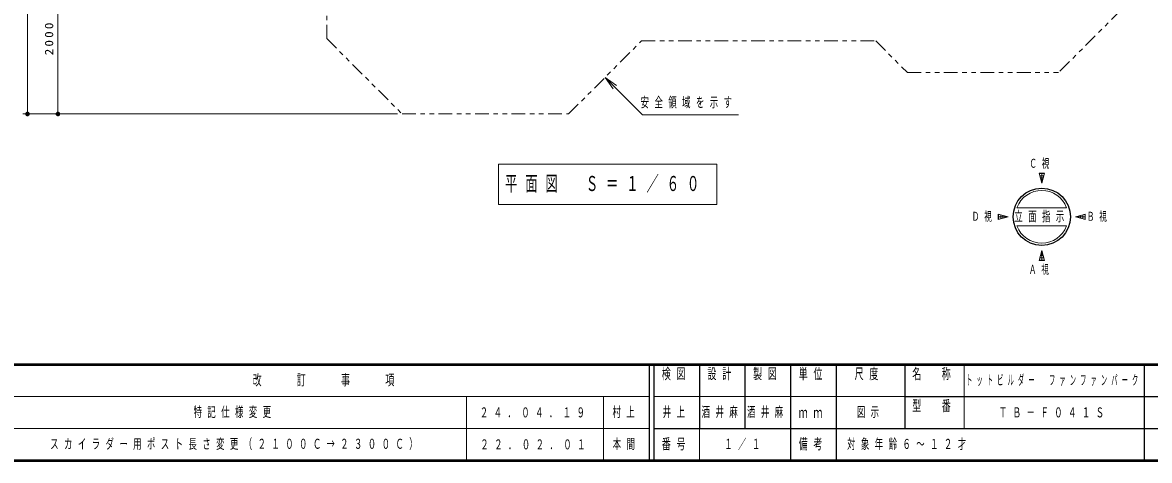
# Model space of a CAD drawing. Units: millimetres on the paper, scale 1:60. Extents: x -571 to 0, y -594 to 267.
# Drawn here: x -380.8 to -133.9, y 0 to 95.9 of the extents above; entities that cross this region are included whole.
import ezdxf

# ---------------------------------------------------------------- set-up
doc = ezdxf.new("R2010")
doc.units = ezdxf.units.MM
doc.linetypes.add('USER3', pattern=[8, 3, -1, 1, -1, 1, -1])
for name, color, linetype, lineweight in [('1_60', 7, 'Continuous', 25), ('NAKAMURA図枠', 7, 'Continuous', 13), ('図面情報', 7, 'Continuous', 13)]:
    doc.layers.add(name, color=color, linetype=linetype, lineweight=lineweight)
doc.styles.add('ＭＳ ゴシック', font='')
doc.styles.get('ＭＳ ゴシック').set_extended_font_data('MS Gothic')

# ---------------------------------------------------------------- blocks, each defined once
blk = doc.blocks.new('filled_dot')
at = {"color": 0, "linetype": 'Continuous', "lineweight": -2, "const_width": 1.25}
blk.add_lwpolyline([(-0.625, 0, 1), (0.625, 0, 1)], format="xyb", close=True, dxfattribs=at)

msp = doc.modelspace()

# ---------------------------------------------------------------- linework, layer by layer
at = {"layer": '1_60', "lineweight": 13}
for p, q in [((-379.727, 75.843), (-379.727, 235.296)), ((-373.061, 75.843), (-373.061, 109.176)), ((-251.393, 81.369), (-253.16, 83.844)), ((-253.16, 83.844), (-250.685, 82.076)), ((-253.16, 83.844), (-251.039, 81.723)), ((-298.641, 75.843), (-380.727, 75.843)), ((-298.641, 75.843), (-374.061, 75.843)), ((-276.483, 64.835), (-276.483, 56.035)), ((-228.683, 64.835), (-276.483, 64.835)), ((-228.683, 56.035), (-228.683, 64.835)), ((-276.483, 56.035), (-228.683, 56.035))]:
    msp.add_line(p, q, dxfattribs=at)
at = {"layer": '1_60', "color": 2, "linetype": 'USER3', "lineweight": 13}
for p, q in [((-314.151, 92.353), (-314.151, 130.417)), ((-134.418, 104.279), (-153.807, 84.89)), ((-314.151, 92.353), (-297.641, 75.843)), ((-261.162, 75.843), (-245.159, 91.845)), ((-245.159, 91.845), (-193.856, 91.845)), ((-193.856, 91.845), (-186.9, 84.89)), ((-186.9, 84.89), (-153.807, 84.89)), ((-297.641, 75.843), (-261.162, 75.843))]:
    msp.add_line(p, q, dxfattribs=at)
at = {"layer": '1_60', "lineweight": 13}
msp.add_lwpolyline([(-253.16, 83.844), (-244.951, 75.635), (-223.951, 75.635)], dxfattribs=at)
at = {"layer": 'NAKAMURA図枠', "lineweight": 50}
for p, q in [((-385, 21), (0, 21)), ((-385, 0), (0, 0))]:
    msp.add_line(p, q, dxfattribs=at)
at = {"layer": 'NAKAMURA図枠', "color": 211, "lineweight": 25}
for p, q in [((-243.5, 21), (-243.5, 0)), ((-242.5, 21), (-242.5, 0)), ((-232.5, 21), (-232.5, 7)), ((-222.5, 21), (-222.5, 7)), ((-212.5, 21), (-212.5, 0)), ((-202.5, 21), (-202.5, 7)), ((-187.5, 21), (-187.5, 7)), ((-135, 21), (-135, 0)), ((-187.5, 14), (-70, 14)), ((-242.5, 7), (0, 7))]:
    msp.add_line(p, q, dxfattribs=at)
at = {"layer": 'NAKAMURA図枠'}
for p, q in [((-174.5, 21), (-174.5, 7)), ((-385, 14), (-243.5, 14)), ((-283.5, 14), (-283.5, 0)), ((-253.5, 14), (-253.5, 0)), ((-242.5, 14), (-187.5, 14)), ((-385, 7), (-243.5, 7)), ((-232.5, 7), (-232.5, 0))]:
    msp.add_line(p, q, dxfattribs=at)
at = {"layer": 'NAKAMURA図枠', "lineweight": 25}
msp.add_line((-202.5, 7), (-202.5, 0), dxfattribs=at)
at = {"layer": '図面情報'}
for p, q in [((-156.888, 62.881), (-158.046, 62.881)), ((-157.467, 60.721), (-158.046, 62.881)), ((-158.034, 62.835), (-156.901, 62.835)), ((-157.967, 62.587), (-157.967, 62.881)), ((-157.9, 62.335), (-157.035, 62.335)), ((-157.766, 61.835), (-157.169, 61.835)), ((-156.888, 62.881), (-157.467, 60.721)), ((-157.467, 60.721), (-157.467, 62.881)), ((-156.967, 62.587), (-156.967, 62.881)), ((-157.632, 61.335), (-157.302, 61.335)), ((-157.498, 60.835), (-157.436, 60.835)), ((-162.896, 55.335), (-152.038, 55.335)), ((-167.013, 52.757), (-167.013, 53.914)), ((-164.853, 53.335), (-167.013, 53.914)), ((-167.013, 53.835), (-166.719, 53.835)), ((-167.013, 52.757), (-164.853, 53.335)), ((-167.013, 53.335), (-164.853, 53.335)), ((-167.013, 52.835), (-166.719, 52.835)), ((-166.967, 52.769), (-166.967, 53.902)), ((-166.467, 52.903), (-166.467, 53.768)), ((-165.967, 53.037), (-165.967, 53.634)), ((-165.467, 53.171), (-165.467, 53.5)), ((-164.967, 53.305), (-164.967, 53.366)), ((-150.082, 53.335), (-147.921, 53.914)), ((-147.921, 52.757), (-150.082, 53.335)), ((-150.082, 53.335), (-147.922, 53.335)), ((-149.967, 53.305), (-149.967, 53.366)), ((-149.467, 53.171), (-149.467, 53.5)), ((-148.967, 53.037), (-148.967, 53.634)), ((-148.467, 52.903), (-148.467, 53.768)), ((-148.215, 53.835), (-147.922, 53.835)), ((-148.215, 52.835), (-147.922, 52.835)), ((-147.967, 52.769), (-147.967, 53.902)), ((-147.922, 52.757), (-147.922, 53.914)), ((-162.896, 51.335), (-152.038, 51.335)), ((-158.046, 43.79), (-157.467, 45.95)), ((-157.766, 44.835), (-157.169, 44.835)), ((-157.632, 45.335), (-157.303, 45.335)), ((-157.498, 45.835), (-157.437, 45.835)), ((-157.467, 45.95), (-156.888, 43.79)), ((-157.467, 43.79), (-157.467, 45.95)), ((-158.046, 43.79), (-156.888, 43.79)), ((-158.034, 43.835), (-156.901, 43.835)), ((-157.967, 43.79), (-157.967, 44.084)), ((-157.9, 44.335), (-157.035, 44.335)), ((-156.967, 43.79), (-156.967, 44.084))]:
    msp.add_line(p, q, dxfattribs=at)
at = {"layer": '図面情報', "lineweight": 25}
msp.add_circle((-157.467, 53.335), 6.286, dxfattribs=at)
at = {"layer": '図面情報'}
for start, end in [(20.22325, 159.77675), (200.22325, 339.77675)]:
    msp.add_arc((-157.467, 53.335), 5.786, start, end, dxfattribs=at)

# ---------------------------------------------------------------- block references
at = {"layer": '1_60', "lineweight": 13, "xscale": 0.4, "yscale": 0.4, "rotation": 90}
for p in [(-379.727, 75.843), (-373.061, 75.843)]:
    msp.add_blockref('filled_dot', p, dxfattribs=at)

# ---------------------------------------------------------------- texts
at = {"layer": '1_60', "insert": (-374.061, 92.509), "char_height": 1.833, "attachment_point": 8, "rotation": 90, "style": 'ＭＳ ゴシック'}
msp.add_mtext('\\T1.33;\\W1.15;2000', dxfattribs=at)
at = {"layer": '1_60', "attachment_point": 4, "style": 'ＭＳ ゴシック'}
for s, insert, char_height in [('\\T1.64;\\W0.6;安全領域を示す', (-245.368, 78.285), 2.199), ('\\T1.64;\\W0.6;平面図\u3000Ｓ＝１／６０', (-275.083, 60.435), 3.299)]:
    msp.add_mtext(s, dxfattribs=dict(at, insert=insert, char_height=char_height))
at = {"layer": 'NAKAMURA図枠', "color": 4, "char_height": 2.346, "style": 'ＭＳ ゴシック'}
for s, insert, attachment_point in [('\\T1.64;\\W0.6;検図', (-237.5, 20.167), 2), ('\\T1.64;\\W0.6;設計', (-227.5, 20.167), 2), ('\\T1.64;\\W0.6;製図', (-217.5, 20.167), 2), ('\\T1.64;\\W0.6;単位', (-207.5, 20.167), 2), ('\\T1.64;\\W0.6;尺度', (-195.25, 20.167), 2), ('\\T1.64;\\W0.6;名\u3000称', (-181, 20.167), 2), ('\\T1.64;\\W0.6;改\u3000\u3000訂\u3000\u3000事\u3000\u3000項', (-314.25, 17.5), 5), ('\\T1.64;\\W0.6;型\u3000番', (-181, 13.167), 2), ('\\T1.64;\\W0.6;ｍｍ', (-207.5, 10.5), 5), ('\\T1.64;\\W0.6;番号', (-237.5, 3.5), 5), ('\\T1.64;\\W0.6;備考', (-207.5, 3.5), 5)]:
    msp.add_mtext(s, dxfattribs=dict(at, insert=insert, attachment_point=attachment_point))
at = {"layer": '図面情報', "style": 'ＭＳ ゴシック'}
for s, insert, char_height, attachment_point in [('\\T1.64;\\W0.6;Ｃ視', (-157.467, 64.941), 1.979, 5), ('\\T1.64;\\W0.6;Ｄ視', (-170.073, 53.335), 1.979, 5), ('\\T1.64;\\W0.6;立面指示', (-163.467, 53.335), 2.199, 4), ('\\T1.64;\\W0.6;Ｂ視', (-144.862, 53.335), 1.979, 5), ('\\T1.64;\\W0.6;Ａ視', (-157.567, 41.73), 1.979, 5), ('\\T1.64;\\W0.45;トットビルダー\u3000ファンファンパーク', (-154.75, 17.5), 2.199, 5), ('\\T1.64;\\W0.6;特記仕様変更', (-334.25, 10.5), 2.199, 5), ('\\T1.64;\\W0.6;２４．０４．１９', (-268.5, 10.5), 2.199, 5), ('\\T1.64;\\W0.6;村上', (-248.5, 10.5), 2.199, 5), ('\\T1.64;\\W0.6;井上', (-237.5, 10.5), 2.199, 5), ('\\T1.64;\\W0.6;酒井麻', (-232, 10.5), 2.199, 4), ('\\T1.64;\\W0.6;酒井麻', (-217.5, 10.5), 2.199, 5), ('\\T1.64;\\W0.6;図示', (-198, 10.5), 2.199, 4), ('\\T1.64;\\W0.6;ＴＢ－Ｆ０４１Ｓ', (-154.75, 10.5), 2.199, 5), ('\\T1.64;\\W0.6;スカイラダー用ポスト長さ変更（２１００Ｃ→２３００Ｃ）', (-374.75, 3.5), 2.199, 4), ('\\T1.64;\\W0.6;本間', (-251.5, 3.5), 2.199, 4), ('\\T1.64;\\W0.6;１／１', (-222.5, 3.5), 2.199, 5), ('\\T1.64;\\W0.6;対象年齢６～１２才', (-186.5, 3.5), 2.199, 5), ('\\T1.64;\\W0.6;２２．０２．０１', (-280.5, 3.5), 2.199, 4)]:
    msp.add_mtext(s, dxfattribs=dict(at, insert=insert, char_height=char_height, attachment_point=attachment_point))

doc.saveas('drawing.dxf')
